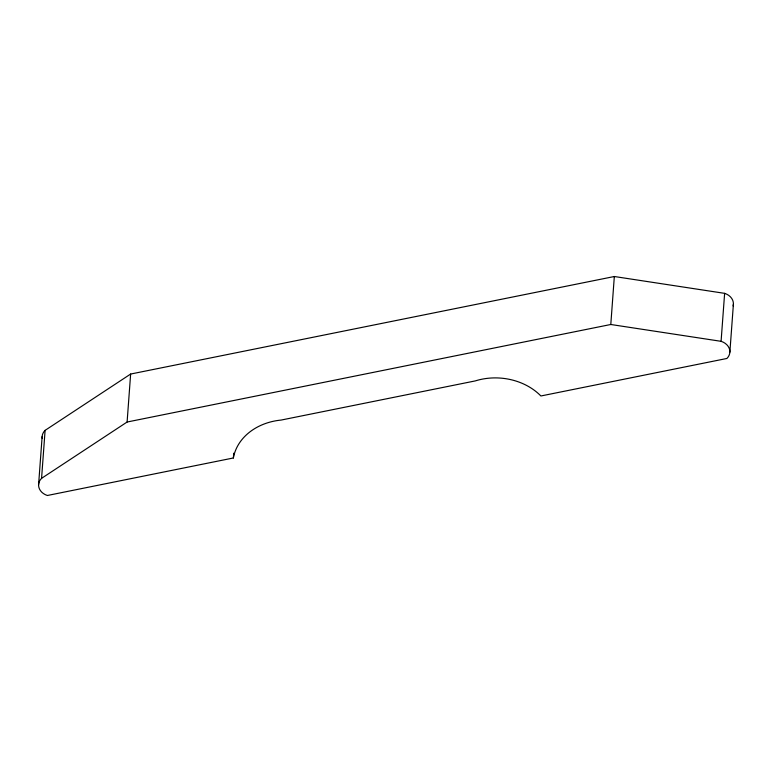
<?xml version="1.0" encoding="UTF-8"?>
<svg xmlns="http://www.w3.org/2000/svg" width="772" height="772" viewBox="0 0 772 772"><rect width="100%" height="100%" fill="white"/><g stroke="black" fill="none" stroke-linecap="round" stroke-linejoin="round"><path stroke-width="1.16" d="M38.6 484.584L42.132 436.614M724.628 293.35L721.087 341.32A13.278 10.798 4.2 0 1 726.896 358.469L540.892 395.978A56.684 46.088 4.2 0 0 475.262 380.914L281.076 420.074A56.684 46.088 4.2 0 0 233.376 457.979L47.372 495.489A13.278 10.798 4.2 0 1 41.572 478.341L45.104 430.361L130.642 374.044L614.329 276.511L724.628 293.35A13.278 10.798 4.2 0 1 733.13 305.953M41.572 478.341L127.1 422.023L130.642 374.044M233.376 457.979L233.733 453.183M127.1 422.023L610.797 324.491L614.329 276.511M729.868 352.225L733.4 304.255M610.797 324.491L721.087 341.32M42.199 438.332A13.278 10.798 4.2 0 1 45.104 430.361"/></g></svg>
